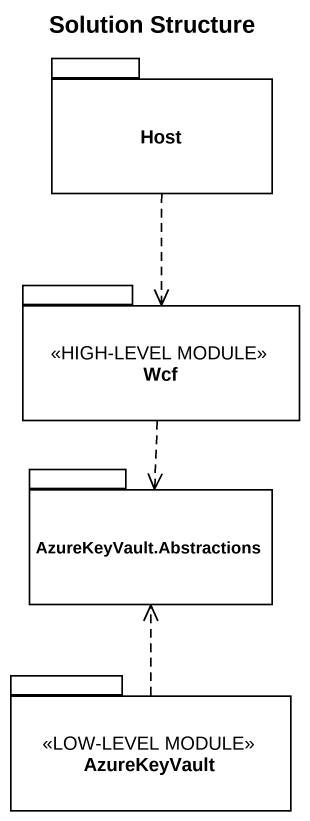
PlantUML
@startuml
title Solution Structure
package Host {
}
package Wcf <<HIGH-LEVEL MODULE>> {
}
package "AzureKeyVault.Abstractions" as AzureKeyVault_Abstractions {
}
package AzureKeyVault <<LOW-LEVEL MODULE>> {
}
Host ..> Wcf
Wcf ..> AzureKeyVault_Abstractions
AzureKeyVault .up.> AzureKeyVault_Abstractions
@enduml
